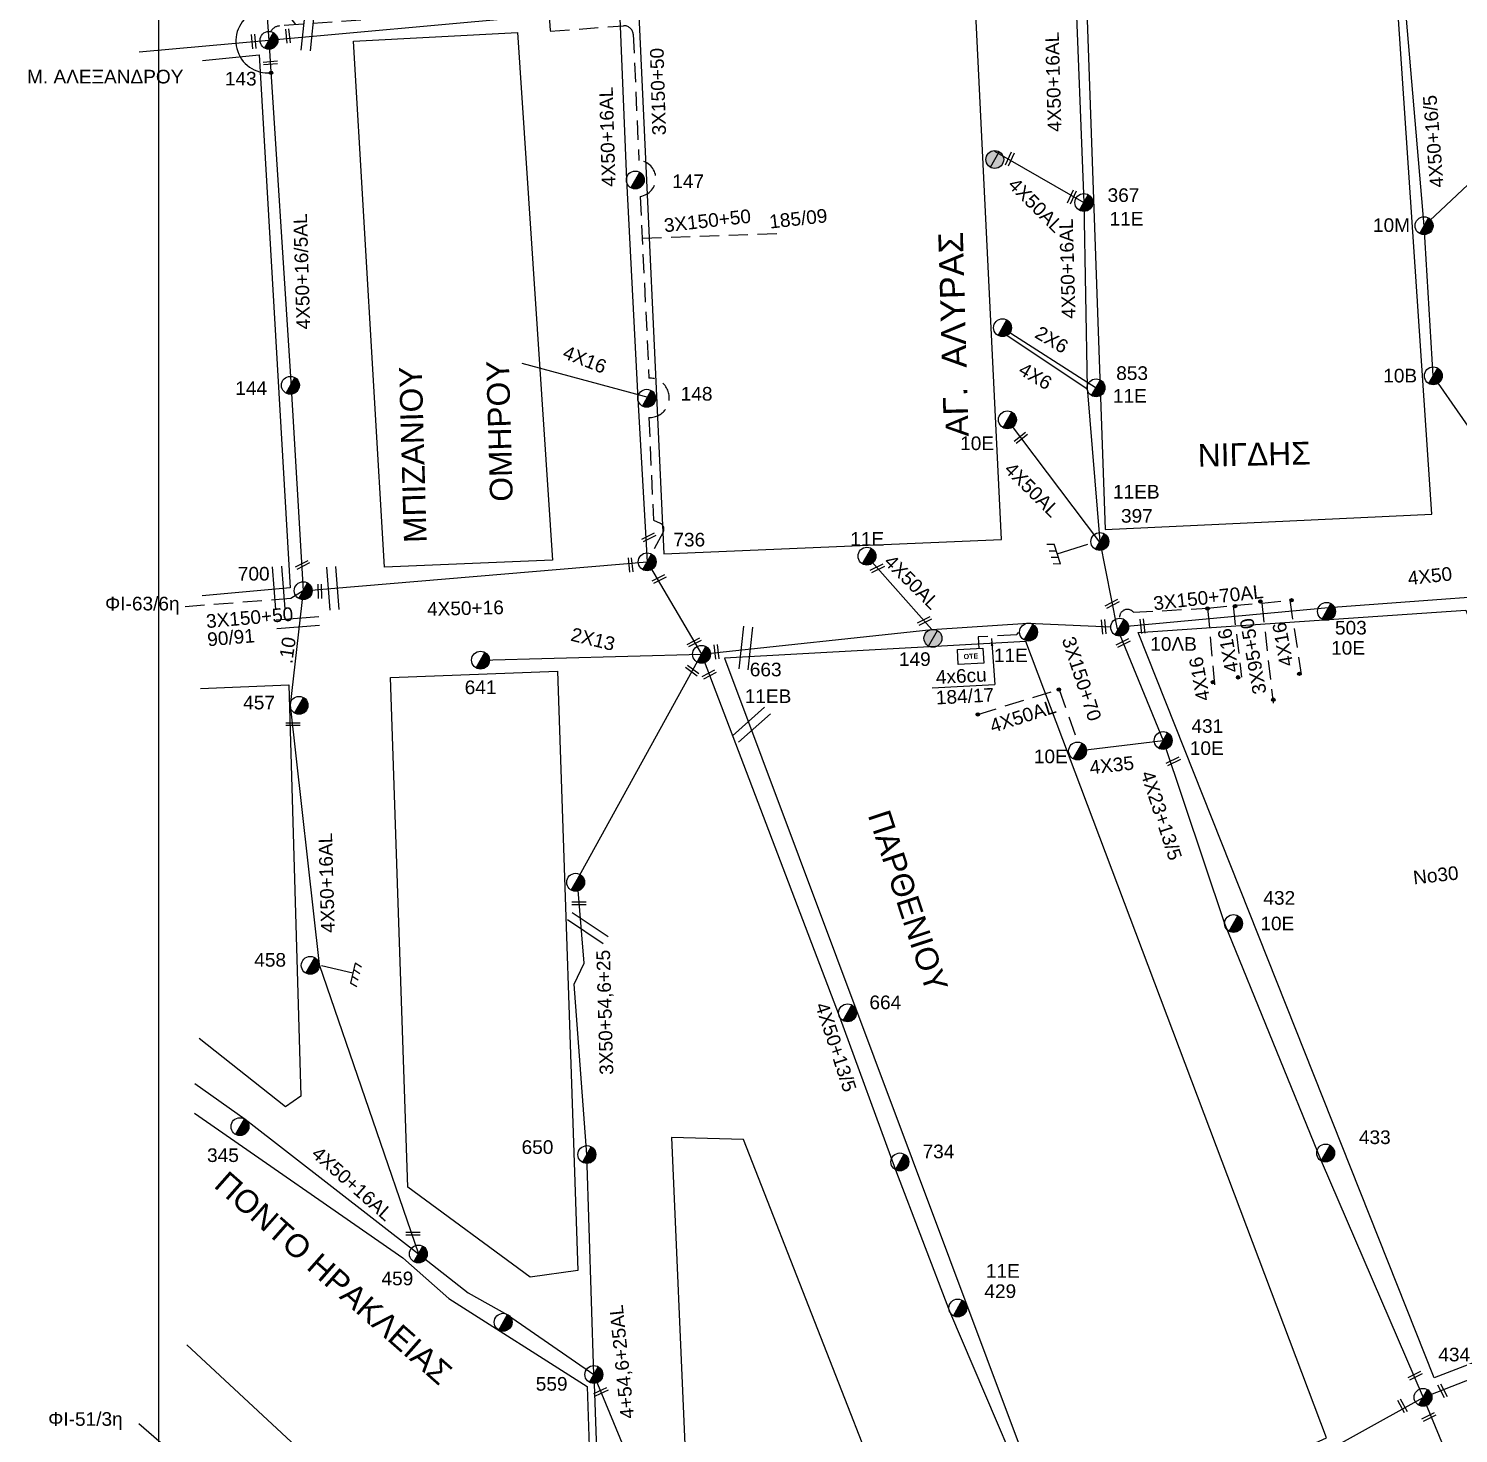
# Model space of a CAD drawing. Header units: millimetres. Extents: x 72 to 3039, y -786 to 786.
# Drawn here: x 94.5 to 283.2, y 369.4 to 554.8 of the extents above; entities that cross this region are included whole.
import ezdxf

# ---------------------------------------------------------------- set-up
doc = ezdxf.new("R2010")
doc.units = ezdxf.units.MM
doc.linetypes.add('DASHED', pattern=[19.05, 12.7, -6.35])
for name, color, linetype in [('Pillar OTE', 7, 'Continuous'), ('Άγνωστα', 7, 'Continuous'), ('Γέφυρες Εναέριου Δικτύου', 7, 'Continuous'), ('Γείωση', 7, 'Continuous'), ('Γυμνά εναέρια ΧΤ (3Φ)   4x35AL', 7, 'Continuous'), ('Γυμνά εναέρια ΧΤ (3Φ)   4x50AL', 7, 'Continuous'), ('Γυμνά εναέρια ΧΤ και ΦΟΠ (3Φ)   4x50+16AL', 7, 'Continuous'), ('Εναέρια παροχή ΧΤ 4x16', 7, 'SYN_LINE'), ('Επιγραφές - Σχήματα', 7, 'Continuous'), ('Καλώδια ΧΤ   2x6AL', 7, 'DASHED'), ('Καλώδια ΧΤ   3x150+50AL', 7, 'DASHED'), ('Καλώδια ΧΤ   3x150+70AL', 7, 'DASHED'), ('Καλώδια ΧΤ   3x95+50 AL XLPE', 7, 'DASHED'), ('Καλώδια ΧΤ   4x6AL', 7, 'DASHED'), ('Μηχανική τομή', 7, 'Continuous'), ('Στύλος Ξύλινος', 7, 'Continuous'), ('Στύλος Ξύλινος @ 1', 7, 'Continuous'), ('Στύλος ΦΜ', 7, 'Continuous'), ('Στύλος ΦΜ @ 1', 7, 'Continuous'), ('Συνδέσεις', 7, 'Continuous'), ('Συνεστραμμένα ΧΤ   3x70+54.6+25 AL', 7, 'SYN_LINE'), ('Τομή', 7, 'Continuous'), ('Υπόβαθρο ΔΕΗ', 7, 'Continuous'), ('Υπόγεια Καλώδια Δικτύου ΧΤ   .10', 7, 'DASHED'), ('Υπόγεια καλώδια Παροχών ΧΤ   4x16AL', 7, 'DASHED'), ('Υπόγεια καλώδια Παροχών ΧΤ   4x50AL', 7, 'DASHED'), ('Υπόγεια καλώδια Παροχών ΧΤ   4x6', 7, 'DASHED')]:
    doc.layers.add(name, color=color, linetype=linetype)
doc.styles.get("Standard").update_dxf_attribs({"font": 'arial.ttf'})
doc.linetypes.add('SYN_LINE', pattern='A,0.5,-0.0001,["/\\/\\/\\/",Standard,S=0.1,R=0,X=0,Y=-0.05],-0.25', length=0.7501)
doc.dimstyles.new('ISO-25', dxfattribs={"dimtxt": 2.5, "dimasz": 2.5, "dimexe": 1.25, "dimexo": 0.625, "dimtad": 1, "dimtxsty": 'Standard', "dimcen": 2.5, "dimadec": 0, "dimazin": 0, "dimtfac": 1, "dimtmove": 0, "dimatfit": 3, "dimfxl": 1, "dimarcsym": 0})

# ---------------------------------------------------------------- blocks, each defined once
blk = doc.blocks.new('ΥΠΑΡΧΩΝ ΤΣΙΜΕΝΤΕΝΙΟΣ ΣΤΥΛΟΣ')
at = {"layer": 'Στύλος ΦΜ'}
blk.add_hatch(color=7, dxfattribs=at).paths.add_polyline_path([(-1.29, -2.28, 0.574793), (2.62, 0, 0.268822), (1.3, 2.27)])
at = {"layer": 'Στύλος ΦΜ', "color": 7}
blk.add_line((-1.29, -2.28), (1.3, 2.27), dxfattribs=at)
blk.add_circle((0, 0), 2.62, dxfattribs=at)
at = {"layer": 'Στύλος ΦΜ', "flags": 4}
for tag, p in [('ΑΡΙΘΜΟΣ', (-4.68, 8.05)), ('ΤΥΠΟΣ', (-4.91, 3.03))]:
    blk.add_attdef(tag, p, '', height=4, dxfattribs=at)
blk = doc.blocks.new('ΥΠΑΡΧΩΝ ΞΥΛΙΝΟΣ ΣΤΥΛΟΣ')
at = {"layer": 'Στύλος Ξύλινος'}
h = blk.add_hatch(color=7, dxfattribs=at)
h.paths.add_polyline_path([(-2.62, 0, 0.270008), (-1.29, -2.28), (1.3, 2.27, 0.576266)])
h.paths.add_polyline_path([(-1.29, -2.28, 0.574793), (2.62, 0, 0.268822), (1.3, 2.27)])
at = {"layer": 'Στύλος Ξύλινος', "color": 7}
blk.add_line((-1.29, -2.28), (1.3, 2.27), dxfattribs=at)
blk.add_circle((0, 0), 2.62, dxfattribs=at)
at = {"layer": 'Στύλος Ξύλινος', "flags": 4}
for tag, p in [('ΑΡΙΘΜΟΣ', (-4.91, 8.6)), ('ΤΥΠΟΣ', (-4.85, 3.39))]:
    blk.add_attdef(tag, p, '', height=4, dxfattribs=at)
blk = doc.blocks.new('ΜΗΧΑΝΙΚΗ ΤΟΜΗ')
at = {"layer": 'Μηχανική τομή', "ltscale": 40}
for p, q in [((-1.89, 0.78), (1.89, 0.78)), ((1.89, 0), (-1.89, 0))]:
    blk.add_line(p, q, dxfattribs=at)
blk = doc.blocks.new('ΤΟΜΗ')
at = {"layer": 'Τομή', "ltscale": 40}
for p, q in [((-5.68, 0), (5.68, 0)), ((5.68, -2.33), (-5.68, -2.33))]:
    blk.add_line(p, q, dxfattribs=at)
blk = doc.blocks.new('ΓΕΙΩΣΗ')
at = {"layer": 'Γείωση', "ltscale": 40}
for p, q in [((-2.34, 11.45), (-3, 9.45)), ((-0.34, 11.45), (-1, 9.45)), ((0, 9.45), (0, 0)), ((1.66, 11.45), (1, 9.45)), ((3.66, 11.45), (3, 9.45))]:
    blk.add_line(p, q, dxfattribs=at)
blk.add_lwpolyline([(-3, 9.45), (3, 9.45)], dxfattribs=at)
blk = doc.blocks.new('_ΣΥΝΔΕΣΗ')
at = {"layer": 'Συνδέσεις', "linetype": 'SYN_LINE', "ltscale": 40}
blk.add_hatch(color=256, dxfattribs=at).paths.add_polyline_path([(0.5, -0.01, 1), (-0.5, -0.01, 1)])
at = {"layer": 'Συνδέσεις'}
blk.add_circle((0, -0.01), 0.5, dxfattribs=at)
blk = doc.blocks.new('PILLAR ΟΤΕ')
at = {"layer": 'Pillar OTE', "ltscale": 40}
blk.add_lwpolyline([(-3.31, 2.02), (3.39, 2.02), (3.39, -1.99), (-3.31, -1.99)], close=True, dxfattribs=at)
at = {"layer": 'Pillar OTE', "insert": (-1.81, 0.71), "char_height": 1.3575, "width": 109.961, "attachment_point": 1}
blk.add_mtext('{\\fArial|b1|i0|c161|p34;OTE}', dxfattribs=at)

msp = doc.modelspace()

# ---------------------------------------------------------------- linework, layer by layer
at = {"layer": 'Άγνωστα', "color": 133}
for points in [[(183.35, 472.19), (213.76, 475.47), (226.42, 476.3), (237.36, 475.82)], [(238.14, 475.74), (244.27, 460.81), (252.38, 436.66), (265.14, 405.34), (278.57, 374.12)]]:
    msp.add_lwpolyline(points, dxfattribs=at)
at = {"layer": 'Άγνωστα', "color": 85}
msp.add_lwpolyline([(154.18, 471.42), (183.35, 472.19)], dxfattribs=at)
at = {"layer": 'Άγνωστα', "color": 85, "linetype": 'SYN_LINE', "ltscale": 20}
msp.add_lwpolyline([(166.96, 442.5), (166.96, 442.5), (183.36, 472.19)], dxfattribs=at)
at = {"layer": 'Άγνωστα', "color": 2, "linetype": 'SYN_LINE', "ltscale": 20}
msp.add_lwpolyline([(169.14, 377.13), (170.09, 349.75), (172.22, 326.79)], dxfattribs=at)
at = {"layer": 'Γέφυρες Εναέριου Δικτύου', "ltscale": 20}
msp.add_arc((126.13, 553.15), 4.23, 31.1536, 275.4678, dxfattribs=at)
at = {"layer": 'Γυμνά εναέρια ΧΤ (3Φ)   4x35AL', "color": 133}
msp.add_lwpolyline([(232.98, 459.43), (244.27, 460.81)], dxfattribs=at)
at = {"layer": 'Γυμνά εναέρια ΧΤ (3Φ)   4x50AL', "color": 27, "ltscale": 0.15}
for points in [[(222.02, 538.6), (233.81, 531.81)], [(235.93, 486.98), (223.72, 503.14)]]:
    msp.add_lwpolyline(points, dxfattribs=at)
at = {"layer": 'Γυμνά εναέρια ΧΤ (3Φ)   4x50AL', "color": 2}
msp.add_lwpolyline([(362.48, 488.83), (327.95, 491.17), (299.5, 480.77), (266.09, 478.3), (238.54, 475.77)], dxfattribs=at)
at = {"layer": 'Γυμνά εναέρια ΧΤ (3Φ)   4x50AL', "color": 133, "ltscale": 0.15}
msp.add_lwpolyline([(213.76, 475.47), (205.18, 485.14)], dxfattribs=at)
at = {"layer": 'Γυμνά εναέρια ΧΤ (3Φ)   4x50AL', "color": 1}
msp.add_lwpolyline([(183.36, 472.19), (201.52, 424.45), (208.94, 404.16), (216.07, 385.49), (230.21, 352.42)], dxfattribs=at)
at = {"layer": 'Γυμνά εναέρια ΧΤ (3Φ)   4x50AL', "color": 173}
msp.add_lwpolyline([(278.57, 374.12), (290.84, 344.52), (302.54, 316.42), (317.74, 281.9)], dxfattribs=at)
at = {"layer": 'Γυμνά εναέρια ΧΤ και ΦΟΠ (3Φ)   4x50+16AL', "color": 62}
msp.add_lwpolyline([(299.5, 480.77), (279.93, 508.94), (278.71, 528.75), (275.48, 566.89), (282.4, 600.47), (271.07, 629.16)], dxfattribs=at)
at = {"layer": 'Γυμνά εναέρια ΧΤ και ΦΟΠ (3Φ)   4x50+16AL', "color": 1}
msp.add_lwpolyline([(122.87, 615.15), (124.03, 583.62), (126.26, 553.22), (109.14, 551.67)], dxfattribs=at)
at = {"layer": 'Γυμνά εναέρια ΧΤ και ΦΟΠ (3Φ)   4x50+16AL', "color": 5}
msp.add_lwpolyline([(171.36, 598.8), (171.47, 583.92), (172.53, 557.18), (173.43, 534.79), (174.95, 505.92), (176.17, 484.39)], dxfattribs=at)
at = {"layer": 'Γυμνά εναέρια ΧΤ και ΦΟΠ (3Φ)   4x50+16AL', "color": 6}
msp.add_lwpolyline([(275.48, 566.89), (232.61, 562.03), (195.01, 560.13), (173.61, 558.4), (159.28, 556.2), (126.26, 553.22)], dxfattribs=at)
at = {"layer": 'Γυμνά εναέρια ΧΤ και ΦΟΠ (3Φ)   4x50+16AL', "color": 27}
for points in [[(232.61, 562.03), (233.81, 531.81), (234.24, 507.36), (235.93, 487.07), (238.14, 475.74)], [(131.08, 351.56), (109.07, 370.62)]]:
    msp.add_lwpolyline(points, dxfattribs=at)
at = {"layer": 'Γυμνά εναέρια ΧΤ και ΦΟΠ (3Φ)   4x50+16AL', "color": 85}
msp.add_lwpolyline([(126.26, 553.22), (129.09, 508.87), (130.78, 480.58), (176.17, 484.39), (183.36, 472.19)], dxfattribs=at)
at = {"layer": 'Γυμνά εναέρια ΧΤ και ΦΟΠ (3Φ)   4x50+16AL', "color": 2}
for points in [[(130.78, 480.58), (129.05, 465.46), (132.88, 431.26), (145.98, 393.04)], [(116.47, 415.52), (123.11, 410.82), (145.98, 393.04), (152.57, 387.93), (157.72, 384.99), (169.14, 377.13), (169.14, 377.06)]]:
    msp.add_lwpolyline(points, dxfattribs=at)
at = {"layer": 'Εναέρια παροχή ΧΤ 4x16', "ltscale": 15}
msp.add_lwpolyline([(176.49, 506.04), (159.68, 510.55)], dxfattribs=at)
at = {"layer": 'Εναέρια παροχή ΧΤ 4x16', "color": 2, "linetype": 'DASHED', "ltscale": 0.2}
for points in [[(260.98, 479.34), (262.49, 469.52)], [(250.14, 478.27), (251.07, 468.07)], [(253.5, 478.61), (254.62, 469.18)]]:
    msp.add_lwpolyline(points, dxfattribs=at)
at = {"layer": 'Επιγραφές - Σχήματα'}
msp.add_lwpolyline([(111.68, -308.22), (2083.59, -308.22), (2083.59, 775.16), (111.68, 775.16)], close=True, dxfattribs=at)
at = {"layer": 'Καλώδια ΧΤ   2x6AL', "color": 27, "linetype": 'SYN_LINE', "ltscale": 10}
msp.add_lwpolyline([(223.07, 515.29), (235.42, 507.36)], dxfattribs=at)
at = {"layer": 'Καλώδια ΧΤ   3x150+50AL', "color": 85, "ltscale": 0.2}
for points in [[(169.95, 605.87), (156.43, 605.27), (159.5, 560.56, -0.329038), (157.39, 557.24), (127.65, 555.12, 0.255367), (126.48, 554.37, 1.685045)], [(163.2, 557.07), (163.39, 554.43), (173.03, 555.14, -0.404715), (174.33, 554.05), (175.08, 537.34, -0.912851), (175.26, 532.63), (176.41, 508.64, -1.034704), (176.39, 503.44), (177.01, 489.87), (177.87, 489.5, -0.432669), (178.3, 488.32), (176.17, 484.39)]]:
    msp.add_lwpolyline(points, format="xyb", dxfattribs=at)
msp.add_lwpolyline([(175.52, 527.1), (194.29, 527.77)], dxfattribs=at)
at = {"layer": 'Καλώδια ΧΤ   3x150+50AL', "color": 1, "ltscale": 0.2}
msp.add_lwpolyline([(130.78, 480.58), (129.13, 479.53), (115.13, 478.46)], dxfattribs=at)
at = {"layer": 'Καλώδια ΧΤ   3x150+70AL', "color": 2, "linetype": 'DASHED', "ltscale": 0.2}
msp.add_lwpolyline([(238.53, 476.95, -0.751919), (240.36, 477.73), (250.14, 478.27), (253.5, 478.61), (257.29, 478.95), (260.98, 479.34)], format="xyb", dxfattribs=at)
at = {"layer": 'Καλώδια ΧΤ   3x95+50 AL XLPE', "color": 2, "linetype": 'DASHED', "ltscale": 0.2}
msp.add_lwpolyline([(257.29, 478.95), (258.79, 465.74)], dxfattribs=at)
at = {"layer": 'Καλώδια ΧΤ   4x6AL', "color": 7, "linetype": 'SYN_LINE', "ltscale": 10}
msp.add_lwpolyline([(234.26, 507.16), (223.64, 514.27)], dxfattribs=at)
at = {"layer": 'Συνεστραμμένα ΧΤ   3x70+54.6+25 AL', "color": 133, "ltscale": 15}
msp.add_lwpolyline([(180.29, 350.11), (169.14, 377.13), (168.22, 406.16), (166.52, 428.66), (167.86, 431.43), (166.99, 442.12)], dxfattribs=at)
at = {"layer": 'Συνεστραμμένα ΧΤ   3x70+54.6+25 AL', "color": 173, "ltscale": 20}
msp.add_lwpolyline([(181.21, 339.4), (184.29, 338.85), (185.82, 341.71), (230.21, 351.24), (230.21, 352.42), (251.81, 359.21), (278.57, 374.12), (303.14, 383.7), (333.26, 396.63)], dxfattribs=at)
at = {"layer": 'Υπόβαθρο ΔΕΗ'}
for points in [[(274.7, 565.19), (234.05, 560.93), (236.64, 488.65), (279.72, 490.68), (274.7, 565.19)], [(219.42, 559.46), (175.07, 556.53), (178.36, 485.43), (222.95, 487.34), (219.42, 559.46)], [(163.7, 484.63), (141.52, 483.7), (137.43, 553.1), (159.06, 554.27), (163.7, 484.63)], [(117.51, 550.57), (124.98, 551.31), (129.04, 480.98), (117.43, 479.89)], [(284.24, 478.01), (317.93, 391.25), (280.04, 376.69), (240.98, 475.06), (284.24, 478.01)], [(226.16, 473.87), (186.37, 471.67), (230.85, 352.94), (265.82, 368.78), (226.16, 473.87)], [(164.33, 469.97), (167.04, 390.86), (160.72, 390), (144.58, 401.88), (142.28, 469.14), (164.33, 469.97)], [(117.23, 467.68), (128.9, 468.15), (130.46, 413.88), (128.46, 412.48), (117.04, 421.5)], [(213.77, 467.75), (222.04, 468.21)], [(116.45, 411.62), (143.94, 392.55), (150, 387.17), (168.26, 375.54), (168.8, 359.73), (137.34, 360.69), (115.41, 381.05)], [(208.5, 358), (188.89, 408.16), (179.38, 408.4), (181.19, 366.9), (194.18, 358.12), (208.5, 358)]]:
    msp.add_lwpolyline(points, dxfattribs=at)
at = {"layer": 'Υπόγεια καλώδια Παροχών ΧΤ   4x16AL', "color": 62}
msp.add_lwpolyline([(278.71, 528.75), (292.42, 541.59)], dxfattribs=at)
at = {"layer": 'Υπόγεια καλώδια Παροχών ΧΤ   4x50AL', "color": 133, "ltscale": 0.2}
msp.add_lwpolyline([(219.8, 464.26), (230.56, 467.55), (232.98, 460.61)], dxfattribs=at)
at = {"layer": 'Υπόγεια καλώδια Παροχών ΧΤ   4x6', "color": 133, "linetype": 'DASHED', "ltscale": 0.2}
msp.add_lwpolyline([(225.35, 474.95, 0.609052), (224.96, 474.76), (219.88, 474.48), (219.97, 472.92)], format="xyb", dxfattribs=at)

# ---------------------------------------------------------------- block references
at = {"layer": 'Pillar OTE', "xscale": 0.5, "yscale": 0.5, "zscale": 0.5, "rotation": 3.16406408852919}
msp.add_blockref('PILLAR ΟΤΕ', (218.84, 471.91), dxfattribs=at)
at = {"layer": 'Γείωση'}
for p, xscale, yscale, zscale, rotation in [((234.35, 486.72), 0.4499999999997913, 0.4499999999997913, 0.4499999999997913, 107.7092380106502), ((133.2, 431.05), 0.4499999999998192, 0.4499999999998192, 0.4499999999998192, 256.935805351981)]:
    msp.add_blockref('ΓΕΙΩΣΗ', p, dxfattribs=dict(at, xscale=xscale, yscale=yscale, zscale=zscale, rotation=rotation))
at = {"layer": 'Μηχανική τομή'}
for p, xscale, yscale, zscale, rotation in [((124.44, 553.1), 0.4999999999998743, 0.4999999999998743, 0.4999999999998743, 95.86094787829404), ((128.95, 553.81), 0.4999999999998743, 0.4999999999998743, 0.4999999999998743, 95.86094787829404), ((126.43, 550.44), 0.4999999999998535, 0.4999999999998535, 0.4999999999998535, 185.170390132838), ((223.88, 537.65), 0.5000000000000225, 0.5000000000000225, 0.5000000000000225, 245.1174311740384), ((232.06, 532.63), 0.5000000000000419, 0.5000000000000419, 0.5000000000000419, 245.1174311740394), ((225.37, 500.91), 0.5000000000000873, 0.5000000000000873, 0.5000000000000873, 218.5666468003669), ((176.48, 487.46), 0.4999999999999175, 0.4999999999999175, 0.4999999999999175, 26.90664696949336), ((130.77, 483.81), 0.4999999999999175, 0.4999999999999175, 0.4999999999999175, 26.90664696949336), ((174.18, 484), 0.4999999999999308, 0.4999999999999308, 0.4999999999999308, 95.86094787829337), ((206.64, 483.35), 0.4999999999999175, 0.4999999999999175, 0.4999999999999175, 26.90664696949336), ((133.17, 480.51), 0.4999999999999273, 0.4999999999999273, 0.4999999999999273, 90.36599387093717), ((177.84, 481.95), 0.4999999999999175, 0.4999999999999175, 0.4999999999999175, 26.90664696949336), ((237.64, 478.68), 0.4999999999999175, 0.4999999999999175, 0.4999999999999175, 26.90664696949336), ((212.88, 476.41), 0.4999999999999175, 0.4999999999999175, 0.4999999999999175, 26.90664696949336), ((236.62, 475.83), 0.4999999999999308, 0.4999999999999308, 0.4999999999999308, 95.86094787829337), ((241.74, 475.93), 0.4999999999999308, 0.4999999999999308, 0.4999999999999308, 95.86094787829337), ((182.47, 473.58), 0.4999999999999175, 0.4999999999999175, 0.4999999999999175, 26.90664696949336), ((239.08, 473.5), 0.4999999999999175, 0.4999999999999175, 0.4999999999999175, 26.90664696949336), ((185.52, 472.53), 0.4999999999999308, 0.4999999999999308, 0.4999999999999308, 95.86094787829337), ((182.24, 470.2), 0.4999999999999221, 0.4999999999999221, 0.4999999999999221, 143.2346254976983), ((184.46, 469.35), 0.4999999999999175, 0.4999999999999175, 0.4999999999999175, 26.90664696949336), ((245.71, 457.89), 0.4999999999999175, 0.4999999999999175, 0.4999999999999175, 26.90664696949336), ((277.61, 376.8), 0.4999999999999175, 0.4999999999999175, 0.4999999999999175, 26.90664696949336), ((280.96, 374.89), 0.4999999999998876, 0.4999999999998876, 0.4999999999998876, 298.0362376436686), ((170.17, 374.67), 0.499999999999926, 0.499999999999926, 0.499999999999926, 25.17575226278983), ((275.67, 372.89), 0.4999999999998876, 0.4999999999998876, 0.4999999999998876, 298.0362376436686), ((279.42, 371.35), 0.4999999999999175, 0.4999999999999175, 0.4999999999999175, 26.90664696949336)]:
    msp.add_blockref('ΜΗΧΑΝΙΚΗ ΤΟΜΗ', p, dxfattribs=dict(at, xscale=xscale, yscale=yscale, zscale=zscale, rotation=rotation))
for p, xscale, yscale, zscale in [((129.45, 462.77), 0.4999999999999175, 0.4999999999999175, 0.4999999999999175), ((167.19, 439.13), 0.4999999999999147, 0.4999999999999147, 0.4999999999999147), ((145.26, 395.51), 0.4999999999999147, 0.4999999999999147, 0.4999999999999147)]:
    msp.add_blockref('ΜΗΧΑΝΙΚΗ ΤΟΜΗ', p, dxfattribs=dict(at, xscale=xscale, yscale=yscale, zscale=zscale))
at = {"layer": 'Στύλος Ξύλινος @ 1', "ltscale": 40, "xscale": 0.4499999999998181, "yscale": 0.4499999999998181, "zscale": 0.4499999999998181}
msp.add_blockref('ΥΠΑΡΧΩΝ ΞΥΛΙΝΟΣ ΣΤΥΛΟΣ', (222.05, 537.49), dxfattribs=at)
at = {"layer": 'Στύλος Ξύλινος @ 1', "ltscale": 40}
ref = msp.add_blockref('ΥΠΑΡΧΩΝ ΞΥΛΙΝΟΣ ΣΤΥΛΟΣ', (213.89, 474.3), dxfattribs=dict(at, xscale=0.4499999999998181, yscale=0.4499999999998181, zscale=0.4499999999998181))
ref.add_attrib('ΑΡΙΘΜΟΣ', '149', (209.4, 470.65), dxfattribs={"layer": 'Στύλος Ξύλινος', "height": 1.8, "flags": 4})
at = {"layer": 'Στύλος ΦΜ @ 1', "ltscale": 40}
ref = msp.add_blockref('ΥΠΑΡΧΩΝ ΤΣΙΜΕΝΤΕΝΙΟΣ ΣΤΥΛΟΣ', (126.26, 553.22), dxfattribs=dict(at, xscale=0.4499999999998181, yscale=0.4499999999998181, zscale=0.4499999999998181))
ref.add_attrib('ΑΡΙΘΜΟΣ', '143', (120.44, 547.26), dxfattribs={"layer": 'Στύλος ΦΜ', "height": 1.8, "flags": 4})
ref = msp.add_blockref('ΥΠΑΡΧΩΝ ΤΣΙΜΕΝΤΕΝΙΟΣ ΣΤΥΛΟΣ', (174.61, 534.79), dxfattribs=dict(at, xscale=0.4499999999998181, yscale=0.4499999999998181, zscale=0.4499999999998181))
ref.add_attrib('ΑΡΙΘΜΟΣ', '147', (179.49, 533.72), dxfattribs={"layer": 'Στύλος ΦΜ', "height": 1.8, "flags": 4})
ref = msp.add_blockref('ΥΠΑΡΧΩΝ ΤΣΙΜΕΝΤΕΝΙΟΣ ΣΤΥΛΟΣ', (233.81, 531.81), dxfattribs=dict(at, xscale=0.4499999999998181, yscale=0.4499999999998181, zscale=0.4499999999998181))
ref.add_attrib('ΤΥΠΟΣ', '11E', (237.2, 528.77), dxfattribs={"layer": 'Στύλος ΦΜ', "height": 1.8, "flags": 4})
ref.add_attrib('ΑΡΙΘΜΟΣ', '367', (236.94, 531.89), dxfattribs={"layer": 'Στύλος ΦΜ', "height": 1.8, "flags": 4})
ref = msp.add_blockref('ΥΠΑΡΧΩΝ ΤΣΙΜΕΝΤΕΝΙΟΣ ΣΤΥΛΟΣ', (278.71, 528.75), dxfattribs=dict(at, xscale=0.4499999999998181, yscale=0.4499999999998181, zscale=0.4499999999998181))
ref.add_attrib('ΤΥΠΟΣ', '10Μ', (271.97, 527.93), dxfattribs={"layer": 'Στύλος ΦΜ', "height": 1.8, "flags": 4})
at = {"layer": 'Στύλος ΦΜ @ 1', "ltscale": 40, "xscale": 0.4499999999998181, "yscale": 0.4499999999998181, "zscale": 0.4499999999998181}
for p in [(223.07, 515.29), (166.73, 442.1), (157.17, 384.03)]:
    msp.add_blockref('ΥΠΑΡΧΩΝ ΤΣΙΜΕΝΤΕΝΙΟΣ ΣΤΥΛΟΣ', p, dxfattribs=at)
at = {"layer": 'Στύλος ΦΜ @ 1', "ltscale": 40}
ref = msp.add_blockref('ΥΠΑΡΧΩΝ ΤΣΙΜΕΝΤΕΝΙΟΣ ΣΤΥΛΟΣ', (235.42, 507.36), dxfattribs=dict(at, xscale=0.4499999999998181, yscale=0.4499999999998181, zscale=0.4499999999998181))
ref.add_attrib('ΤΥΠΟΣ', '11Ε', (237.65, 505.4), dxfattribs={"layer": 'Στύλος ΦΜ', "height": 1.8, "flags": 4})
ref.add_attrib('ΑΡΙΘΜΟΣ', '853', (238.08, 508.4), dxfattribs={"layer": 'Στύλος ΦΜ', "height": 1.8, "flags": 4})
ref = msp.add_blockref('ΥΠΑΡΧΩΝ ΤΣΙΜΕΝΤΕΝΙΟΣ ΣΤΥΛΟΣ', (279.93, 508.94), dxfattribs=dict(at, xscale=0.4499999999998181, yscale=0.4499999999998181, zscale=0.4499999999998181))
ref.add_attrib('ΤΥΠΟΣ', '10Β', (273.32, 508.07), dxfattribs={"layer": 'Στύλος ΦΜ', "height": 1.8, "flags": 4})
ref = msp.add_blockref('ΥΠΑΡΧΩΝ ΤΣΙΜΕΝΤΕΝΙΟΣ ΣΤΥΛΟΣ', (129.09, 507.69), dxfattribs=dict(at, xscale=0.4499999999998181, yscale=0.4499999999998181, zscale=0.4499999999998181))
ref.add_attrib('ΑΡΙΘΜΟΣ', '144', (121.82, 506.42), dxfattribs={"layer": 'Στύλος ΦΜ', "height": 1.8, "flags": 4})
ref = msp.add_blockref('ΥΠΑΡΧΩΝ ΤΣΙΜΕΝΤΕΝΙΟΣ ΣΤΥΛΟΣ', (176.12, 505.98), dxfattribs=dict(at, xscale=0.4499999999998181, yscale=0.4499999999998181, zscale=0.4499999999998181))
ref.add_attrib('ΑΡΙΘΜΟΣ', '148', (180.6, 505.67), dxfattribs={"layer": 'Στύλος ΦΜ', "height": 1.8, "flags": 4})
ref = msp.add_blockref('ΥΠΑΡΧΩΝ ΤΣΙΜΕΝΤΕΝΙΟΣ ΣΤΥΛΟΣ', (223.72, 503.14), dxfattribs=dict(at, xscale=0.4499999999998181, yscale=0.4499999999998181, zscale=0.4499999999998181))
ref.add_attrib('ΤΥΠΟΣ', '10Ε', (217.48, 499.14), dxfattribs={"layer": 'Στύλος ΦΜ', "height": 1.8, "flags": 4})
ref = msp.add_blockref('ΥΠΑΡΧΩΝ ΤΣΙΜΕΝΤΕΝΙΟΣ ΣΤΥΛΟΣ', (235.92, 487.07), dxfattribs=dict(at, xscale=0.4499999999998181, yscale=0.4499999999998181, zscale=0.4499999999998181))
ref.add_attrib('ΤΥΠΟΣ', '11ΕΒ', (237.66, 492.74), dxfattribs={"layer": 'Στύλος ΦΜ', "height": 1.8, "flags": 4})
ref.add_attrib('ΑΡΙΘΜΟΣ', '397', (238.71, 489.56), dxfattribs={"layer": 'Στύλος ΦΜ', "height": 1.8, "flags": 4})
ref = msp.add_blockref('ΥΠΑΡΧΩΝ ΤΣΙΜΕΝΤΕΝΙΟΣ ΣΤΥΛΟΣ', (176.17, 484.39), dxfattribs=dict(at, xscale=0.4499999999998181, yscale=0.4499999999998181, zscale=0.4499999999998181))
ref.add_attrib('ΑΡΙΘΜΟΣ', '736', (179.63, 486.42), dxfattribs={"layer": 'Στύλος ΦΜ', "height": 1.8, "flags": 4})
ref = msp.add_blockref('ΥΠΑΡΧΩΝ ΤΣΙΜΕΝΤΕΝΙΟΣ ΣΤΥΛΟΣ', (205.18, 485.14), dxfattribs=dict(at, xscale=0.4499999999998181, yscale=0.4499999999998181, zscale=0.4499999999998181))
ref.add_attrib('ΤΥΠΟΣ', '11Ε', (202.97, 486.51), dxfattribs={"layer": 'Στύλος ΦΜ', "height": 1.8, "flags": 4})
ref = msp.add_blockref('ΥΠΑΡΧΩΝ ΤΣΙΜΕΝΤΕΝΙΟΣ ΣΤΥΛΟΣ', (130.78, 480.58), dxfattribs=dict(at, xscale=0.4499999999998181, yscale=0.4499999999998181, zscale=0.4499999999998181))
ref.add_attrib('ΑΡΙΘΜΟΣ', '700', (122.15, 481.92), dxfattribs={"layer": 'Στύλος ΦΜ', "height": 1.8, "flags": 4})
ref = msp.add_blockref('ΥΠΑΡΧΩΝ ΤΣΙΜΕΝΤΕΝΙΟΣ ΣΤΥΛΟΣ', (265.84, 477.85), dxfattribs=dict(at, xscale=0.4499999999998181, yscale=0.4499999999998181, zscale=0.4499999999998181))
ref.add_attrib('ΤΥΠΟΣ', '10Ε', (266.44, 472.14), dxfattribs={"layer": 'Στύλος ΦΜ', "height": 1.8, "flags": 4})
ref.add_attrib('ΑΡΙΘΜΟΣ', '503', (266.95, 474.8), dxfattribs={"layer": 'Στύλος ΦΜ', "height": 1.8, "flags": 4})
ref = msp.add_blockref('ΥΠΑΡΧΩΝ ΤΣΙΜΕΝΤΕΝΙΟΣ ΣΤΥΛΟΣ', (226.51, 475.12), dxfattribs=dict(at, xscale=0.4499999999998181, yscale=0.4499999999998181, zscale=0.4499999999998181))
ref.add_attrib('ΤΥΠΟΣ', '11Ε', (221.93, 471.15), dxfattribs={"layer": 'Στύλος ΦΜ', "height": 1.8, "flags": 4})
ref = msp.add_blockref('ΥΠΑΡΧΩΝ ΤΣΙΜΕΝΤΕΝΙΟΣ ΣΤΥΛΟΣ', (238.53, 475.77), dxfattribs=dict(at, xscale=0.4499999999998181, yscale=0.4499999999998181, zscale=0.4499999999998181))
ref.add_attrib('ΤΥΠΟΣ', '10ΛΒ', (242.57, 472.65), dxfattribs={"layer": 'Στύλος ΦΜ', "height": 1.8, "flags": 4})
ref = msp.add_blockref('ΥΠΑΡΧΩΝ ΤΣΙΜΕΝΤΕΝΙΟΣ ΣΤΥΛΟΣ', (154.18, 471.42), dxfattribs=dict(at, xscale=0.4499999999998181, yscale=0.4499999999998181, zscale=0.4499999999998181))
ref.add_attrib('ΑΡΙΘΜΟΣ', '641', (152.09, 466.93), dxfattribs={"layer": 'Στύλος ΦΜ', "height": 1.8, "flags": 4})
ref = msp.add_blockref('ΥΠΑΡΧΩΝ ΤΣΙΜΕΝΤΕΝΙΟΣ ΣΤΥΛΟΣ', (183.35, 472.19), dxfattribs=dict(at, xscale=0.4499999999998181, yscale=0.4499999999998181, zscale=0.4499999999998181))
ref.add_attrib('ΤΥΠΟΣ', '11ΕΒ', (189.05, 465.76), dxfattribs={"layer": 'Στύλος ΦΜ', "height": 1.8, "flags": 4})
ref.add_attrib('ΑΡΙΘΜΟΣ', '663', (189.72, 469.28), dxfattribs={"layer": 'Στύλος ΦΜ', "height": 1.8, "flags": 4})
ref = msp.add_blockref('ΥΠΑΡΧΩΝ ΤΣΙΜΕΝΤΕΝΙΟΣ ΣΤΥΛΟΣ', (130.23, 465.46), dxfattribs=dict(at, xscale=0.4499999999998181, yscale=0.4499999999998181, zscale=0.4499999999998181))
ref.add_attrib('ΑΡΙΘΜΟΣ', '457', (122.86, 464.92), dxfattribs={"layer": 'Στύλος ΦΜ', "height": 1.8, "flags": 4})
ref = msp.add_blockref('ΥΠΑΡΧΩΝ ΤΣΙΜΕΝΤΕΝΙΟΣ ΣΤΥΛΟΣ', (244.27, 460.81), dxfattribs=dict(at, xscale=0.4499999999998181, yscale=0.4499999999998181, zscale=0.4499999999998181))
ref.add_attrib('ΤΥΠΟΣ', '10Ε', (247.79, 458.9), dxfattribs={"layer": 'Στύλος ΦΜ', "height": 1.8, "flags": 4})
ref.add_attrib('ΑΡΙΘΜΟΣ', '431', (248.01, 461.82), dxfattribs={"layer": 'Στύλος ΦΜ', "height": 1.8, "flags": 4})
ref = msp.add_blockref('ΥΠΑΡΧΩΝ ΤΣΙΜΕΝΤΕΝΙΟΣ ΣΤΥΛΟΣ', (232.98, 459.43), dxfattribs=dict(at, xscale=0.4499999999998181, yscale=0.4499999999998181, zscale=0.4499999999998181))
ref.add_attrib('ΤΥΠΟΣ', '10Ε', (227.21, 457.81), dxfattribs={"layer": 'Στύλος ΦΜ', "height": 1.8, "flags": 4})
ref = msp.add_blockref('ΥΠΑΡΧΩΝ ΤΣΙΜΕΝΤΕΝΙΟΣ ΣΤΥΛΟΣ', (253.56, 436.66), dxfattribs=dict(at, xscale=0.4499999999998181, yscale=0.4499999999998181, zscale=0.4499999999998181))
ref.add_attrib('ΤΥΠΟΣ', '10Ε', (257.11, 435.76), dxfattribs={"layer": 'Στύλος ΦΜ', "height": 1.8, "flags": 4})
ref.add_attrib('ΑΡΙΘΜΟΣ', '432', (257.5, 439.14), dxfattribs={"layer": 'Στύλος ΦΜ', "height": 1.8, "flags": 4})
ref = msp.add_blockref('ΥΠΑΡΧΩΝ ΤΣΙΜΕΝΤΕΝΙΟΣ ΣΤΥΛΟΣ', (131.71, 431.13), dxfattribs=dict(at, xscale=0.4499999999998181, yscale=0.4499999999998181, zscale=0.4499999999998181))
ref.add_attrib('ΑΡΙΘΜΟΣ', '458', (124.32, 430.96), dxfattribs={"layer": 'Στύλος ΦΜ', "height": 1.8, "flags": 4})
ref = msp.add_blockref('ΥΠΑΡΧΩΝ ΤΣΙΜΕΝΤΕΝΙΟΣ ΣΤΥΛΟΣ', (202.62, 424.87), dxfattribs=dict(at, xscale=0.4499999999998181, yscale=0.4499999999998181, zscale=0.4499999999998181))
ref.add_attrib('ΑΡΙΘΜΟΣ', '664', (205.51, 425.35), dxfattribs={"layer": 'Στύλος ΦΜ', "height": 1.8, "flags": 4})
ref = msp.add_blockref('ΥΠΑΡΧΩΝ ΤΣΙΜΕΝΤΕΝΙΟΣ ΣΤΥΛΟΣ', (122.43, 409.85), dxfattribs=dict(at, xscale=0.4499999999998181, yscale=0.4499999999998181, zscale=0.4499999999998181))
ref.add_attrib('ΑΡΙΘΜΟΣ', '345', (118.09, 405.18), dxfattribs={"layer": 'Στύλος ΦΜ', "height": 1.8, "flags": 4})
ref = msp.add_blockref('ΥΠΑΡΧΩΝ ΤΣΙΜΕΝΤΕΝΙΟΣ ΣΤΥΛΟΣ', (168.22, 406.16), dxfattribs=dict(at, xscale=0.4499999999998181, yscale=0.4499999999998181, zscale=0.4499999999998181))
ref.add_attrib('ΑΡΙΘΜΟΣ', '650', (159.6, 406.25), dxfattribs={"layer": 'Στύλος ΦΜ', "height": 1.8, "flags": 4})
ref = msp.add_blockref('ΥΠΑΡΧΩΝ ΤΣΙΜΕΝΤΕΝΙΟΣ ΣΤΥΛΟΣ', (265.72, 406.36), dxfattribs=dict(at, xscale=0.4499999999998181, yscale=0.4499999999998181, zscale=0.4499999999998181))
ref.add_attrib('ΑΡΙΘΜΟΣ', '433', (270.11, 407.55), dxfattribs={"layer": 'Στύλος ΦΜ', "height": 1.8, "flags": 4})
ref = msp.add_blockref('ΥΠΑΡΧΩΝ ΤΣΙΜΕΝΤΕΝΙΟΣ ΣΤΥΛΟΣ', (209.52, 405.19), dxfattribs=dict(at, xscale=0.4499999999998181, yscale=0.4499999999998181, zscale=0.4499999999998181))
ref.add_attrib('ΑΡΙΘΜΟΣ', '734', (212.52, 405.67), dxfattribs={"layer": 'Στύλος ΦΜ', "height": 1.8, "flags": 4})
ref = msp.add_blockref('ΥΠΑΡΧΩΝ ΤΣΙΜΕΝΤΕΝΙΟΣ ΣΤΥΛΟΣ', (145.98, 393.04), dxfattribs=dict(at, xscale=0.4499999999998181, yscale=0.4499999999998181, zscale=0.4499999999998181))
ref.add_attrib('ΑΡΙΘΜΟΣ', '459', (141.11, 388.91), dxfattribs={"layer": 'Στύλος ΦΜ', "height": 1.8, "flags": 4})
ref = msp.add_blockref('ΥΠΑΡΧΩΝ ΤΣΙΜΕΝΤΕΝΙΟΣ ΣΤΥΛΟΣ', (217.17, 385.91), dxfattribs=dict(at, xscale=0.4499999999998181, yscale=0.4499999999998181, zscale=0.4499999999998181))
ref.add_attrib('ΤΥΠΟΣ', '11Ε', (220.88, 389.91), dxfattribs={"layer": 'Στύλος ΦΜ', "height": 1.8, "flags": 4})
ref.add_attrib('ΑΡΙΘΜΟΣ', '429', (220.68, 387.23), dxfattribs={"layer": 'Στύλος ΦΜ', "height": 1.8, "flags": 4})
ref = msp.add_blockref('ΥΠΑΡΧΩΝ ΤΣΙΜΕΝΤΕΝΙΟΣ ΣΤΥΛΟΣ', (278.57, 374.12), dxfattribs=dict(at, xscale=0.4499999999998181, yscale=0.4499999999998181, zscale=0.4499999999998181))
ref.add_attrib('ΑΡΙΘΜΟΣ', '434', (280.59, 378.87), dxfattribs={"layer": 'Στύλος ΦΜ', "height": 1.8, "flags": 4})
ref = msp.add_blockref('ΥΠΑΡΧΩΝ ΤΣΙΜΕΝΤΕΝΙΟΣ ΣΤΥΛΟΣ', (169.14, 377.13), dxfattribs=dict(at, xscale=0.4499999999998181, yscale=0.4499999999998181, zscale=0.4499999999998181))
ref.add_attrib('ΑΡΙΘΜΟΣ', '559', (161.47, 375), dxfattribs={"layer": 'Στύλος ΦΜ', "height": 1.8, "flags": 4})
at = {"layer": 'Συνδέσεις', "xscale": 0.4499999999998181, "yscale": 0.4499999999998181, "zscale": 0.4499999999998181}
for p in [(126.53, 548.95), (257.11, 479.16), (261.23, 479.32), (250.13, 478.24), (253.76, 478.56), (250.84, 468.5), (254.16, 469.15), (262.25, 469.63), (230.51, 467.53), (258.82, 466.2), (219.8, 464.26)]:
    msp.add_blockref('_ΣΥΝΔΕΣΗ', p, dxfattribs=at)
at = {"layer": 'Τομή'}
for p, xscale, yscale, zscale, rotation in [((131.98, 554.64), 0.4999999999999419, 0.4999999999999419, 0.4999999999999419, 263.8991194084526), ((126.96, 480.91), 0.4999999999999721, 0.4999999999999721, 0.4999999999999721, 94.43273458383418), ((134.12, 480.84), 0.4999999999999721, 0.4999999999999721, 0.4999999999999721, 94.43273458383418), ((130.03, 476.95), 0.4999999999999721, 0.4999999999999721, 0.4999999999999721, 4.432734583834207), ((189.77, 472.96), 0.4999999999999408, 0.4999999999999408, 0.4999999999999408, 263.8991194084538), ((189.56, 463.33), 0.4999999999999682, 0.4999999999999682, 0.4999999999999682, 41.68157489176464), ((168.65, 436.52), 0.500000000000003, 0.500000000000003, 0.500000000000003, 326.1876986127626)]:
    msp.add_blockref('ΤΟΜΗ', p, dxfattribs=dict(at, xscale=xscale, yscale=yscale, zscale=zscale, rotation=rotation))

# ---------------------------------------------------------------- texts
at = {"layer": 'Άγνωστα', "char_height": 1.8, "width": 36.4294, "attachment_point": 1}
for s, insert, rotation in [('2X13', (166.39, 475.76), 346.2913), ('4X23+13/5', (243, 457.01), 288.1588), ('4+54,6+25AL', (172.68, 371.21), 95.7874)]:
    msp.add_mtext(s, dxfattribs=dict(at, insert=insert, rotation=rotation))
at = {"layer": 'Γυμνά εναέρια ΧΤ (3Φ)   4x35AL', "insert": (234.47, 458.13), "char_height": 1.8, "width": 36.4294, "attachment_point": 1, "rotation": 6.3882}
msp.add_mtext('4X35', dxfattribs=at)
at = {"layer": 'Γυμνά εναέρια ΧΤ (3Φ)   4x50AL', "char_height": 1.8, "width": 36.4294, "attachment_point": 1}
for s, insert, rotation in [('4X50AL', (224.94, 535.27), 315.0518), ('4X50AL', (224.44, 497.72), 315.0518), ('4X50AL', (208.59, 485.53), 315.0518), ('4X50', (276.46, 483.1), 6.3882), ('4X50+13/5', (200.04, 426.44), 288.1588)]:
    msp.add_mtext(s, dxfattribs=dict(at, insert=insert, rotation=rotation))
at = {"layer": 'Γυμνά εναέρια ΧΤ και ΦΟΠ (3Φ)   4x50+16AL', "char_height": 1.8, "width": 36.4294, "attachment_point": 1}
for s, insert, rotation in [('4X50+16AL', (229.06, 541.11), 91.611), ('4X50+16AL', (170.2, 533.86), 91.611), ('4X50+16/5', (279.51, 533.72), 94.5164), ('4X50+16/5AL', (129.9, 515.04), 91.611), ('4X50+16AL', (230.92, 516.45), 91.611), ('4X50+16', (147.1, 479.06), 1.337), ('4X50+16AL', (133.15, 435.4), 91.611), ('4X50+16AL', (132.94, 407.39), 318.3554)]:
    msp.add_mtext(s, dxfattribs=dict(at, insert=insert, rotation=rotation))
at = {"layer": 'Εναέρια παροχή ΧΤ 4x16', "char_height": 1.8, "width": 36.4294, "attachment_point": 1}
for insert, rotation in [((165.54, 513.01), 338.6436), ((252.48, 469.63), 100.153), ((259.69, 470.44), 100.153), ((248.7, 465.88), 100.153)]:
    msp.add_mtext('4X16', dxfattribs=dict(at, insert=insert, rotation=rotation))
at = {"layer": 'Επιγραφές - Σχήματα', "char_height": 1.8, "width": 36.4294, "attachment_point": 1}
for s, insert in [('M. ΑΛΕΞΑNΔΡΟΥ', (94.33, 549.33)), ('ΦΙ-63/6η', (104.63, 479.78)), ('ΦΙ-51/3η', (97.12, 372.16))]:
    msp.add_mtext(s, dxfattribs=dict(at, insert=insert))
at = {"layer": 'Επιγραφές - Σχήματα', "attachment_point": 1}
for s, insert, char_height, width, rotation in [('185/09', (192.2, 530.16), 1.8, 36.4294, 6.3882), ('A{\\H1.083x;Γ.  AΛYPAΣ}', (215.35, 500.86), 3, 36.4294, 91.611), ('MΠIZANIOY', (144.08, 486.85), 3, 44.1469, 91.611), ('ΟΜΗΡΟΥ', (155.45, 492.29), 3, 53.3215, 91.611), ('NIΓΔHΣ', (248.81, 499.94), 3, 36.4294, 1.1971), ('90/91', (118.04, 475.03), 1.8, 36.4294, 4.965), ('ΠΑΡΘΕΝΙΟΥ', (208.12, 451.92), 3, 36.4294, 288.2696), ('No30', (277.17, 443.6), 1.8, 36.4294, 6.3882), ('ΠΟΝΤΟ ΗΡΑΚΛΕΙΑΣ', (120.84, 404.19), 3, 59.6358, 318.5692)]:
    msp.add_mtext(s, dxfattribs=dict(at, insert=insert, char_height=char_height, width=width, rotation=rotation))
at = {"layer": 'Καλώδια ΧΤ   2x6AL', "insert": (228.1, 515.63), "char_height": 1.8, "width": 36.4294, "attachment_point": 1, "rotation": 329.5133}
msp.add_mtext('2X6', dxfattribs=at)
at = {"layer": 'Καλώδια ΧΤ   3x150+50AL', "char_height": 1.8, "width": 36.4294, "attachment_point": 1}
for insert, rotation in [((176.86, 540.66), 91.611), ((178.29, 529.67), 6.3882), ((117.88, 477.43), 4.965)]:
    msp.add_mtext('3X150+50', dxfattribs=dict(at, insert=insert, rotation=rotation))
at = {"layer": 'Καλώδια ΧΤ   3x150+70AL', "char_height": 1.8, "width": 36.4294, "attachment_point": 1}
for s, insert, rotation in [('3X150+70AL', (242.88, 479.79), 6.3882), ('3X150+70', (232.59, 474.72), 288.1588)]:
    msp.add_mtext(s, dxfattribs=dict(at, insert=insert, rotation=rotation))
at = {"layer": 'Καλώδια ΧΤ   3x95+50 AL XLPE', "insert": (256.15, 466.78), "char_height": 1.8, "width": 36.4294, "attachment_point": 1, "rotation": 100.153}
msp.add_mtext('3X95+50', dxfattribs=at)
at = {"layer": 'Καλώδια ΧΤ   4x6AL', "insert": (225.95, 510.82), "char_height": 1.8, "width": 36.4294, "attachment_point": 1, "rotation": 329.5133}
msp.add_mtext('4X6', dxfattribs=at)
at = {"layer": 'Συνεστραμμένα ΧΤ   3x70+54.6+25 AL', "insert": (169.92, 416.66), "char_height": 1.8, "width": 36.4294, "attachment_point": 1, "rotation": 91.618}
msp.add_mtext('3X50+54,6+25', dxfattribs=at)
at = {"layer": 'Υπόγεια Καλώδια Δικτύου ΧΤ   .10', "insert": (127.54, 471.13), "char_height": 1.8, "width": 36.4294, "attachment_point": 1, "rotation": 81.6735}
msp.add_mtext('.10', dxfattribs=at)
at = {"layer": 'Υπόγεια καλώδια Παροχών ΧΤ   4x50AL', "color": 7, "ltscale": 0.2, "char_height": 1.8, "attachment_point": 1, "rotation": 3}
for s, width, insert in [('4x6cu', 1.8, (214.23, 470.06)), ('184/17', 11.9182, (214.23, 467.36))]:
    msp.add_mtext_dynamic_manual_height_columns(s, width=width, gutter_width=12.5, heights=[0.118], dxfattribs=dict(at, insert=insert))
at = {"layer": 'Υπόγεια καλώδια Παροχών ΧΤ   4x50AL', "insert": (221.21, 463.52), "char_height": 1.8, "width": 36.4294, "attachment_point": 1, "rotation": 17.6834}
msp.add_mtext('4X50AL', dxfattribs=at)

# ---------------------------------------------------------------- leaders
at = {"layer": 'Επιγραφές - Σχήματα', "ltscale": 40}
msp.add_leader([(221.62, 474.28), (222.04, 468.21)], dimstyle='ISO-25', override={"dimasz": 1, "dimtad": 0}, dxfattribs=at)

doc.saveas('drawing.dxf')
